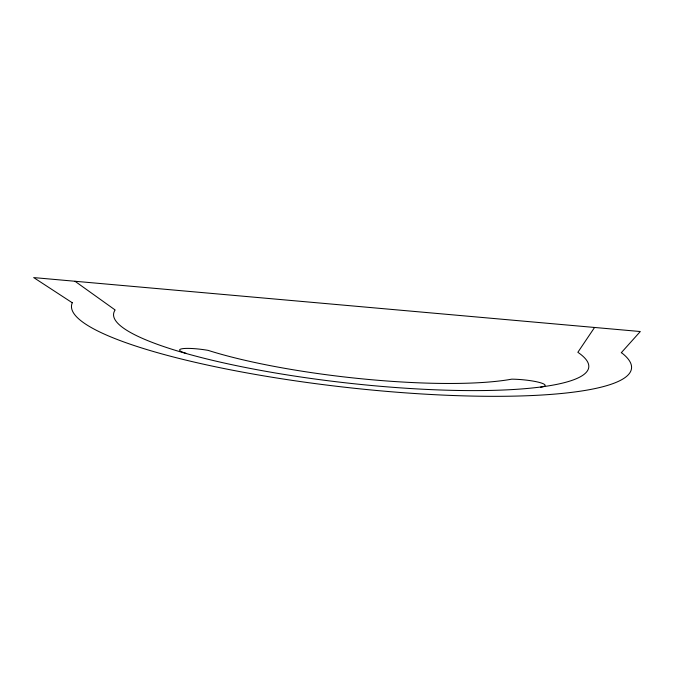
<?xml version="1.0" encoding="UTF-8"?>
<svg xmlns="http://www.w3.org/2000/svg" width="674" height="674" viewBox="0 0 674 674"><rect width="100%" height="100%" fill="white"/><g stroke="black" fill="none" stroke-linecap="round" stroke-linejoin="round"><path stroke-width="1.01" d="M594.569 327.463L577.854 352.3A239.135 42.631 6.4 0 1 374.592 385.781A239.135 42.631 6.4 0 1 115.144 309.981L74.991 281.26M621.234 352.772L640.3 331.532L33.7 277.587L72.185 302.702M621.596 352.772A281.825 50.702 6.4 0 1 379.268 390.726A281.825 50.702 6.4 0 1 72.312 302.727M540.649 387.162A23.733 3.715 4.9 0 0 539.832 382.562A23.733 3.715 4.9 0 0 511.819 379.15A189.605 33.498 6.4 0 1 208.106 350.362A22.916 3.488 7.7 0 0 182.637 348.669A22.916 3.488 7.7 0 0 186.243 353.387"/></g></svg>
